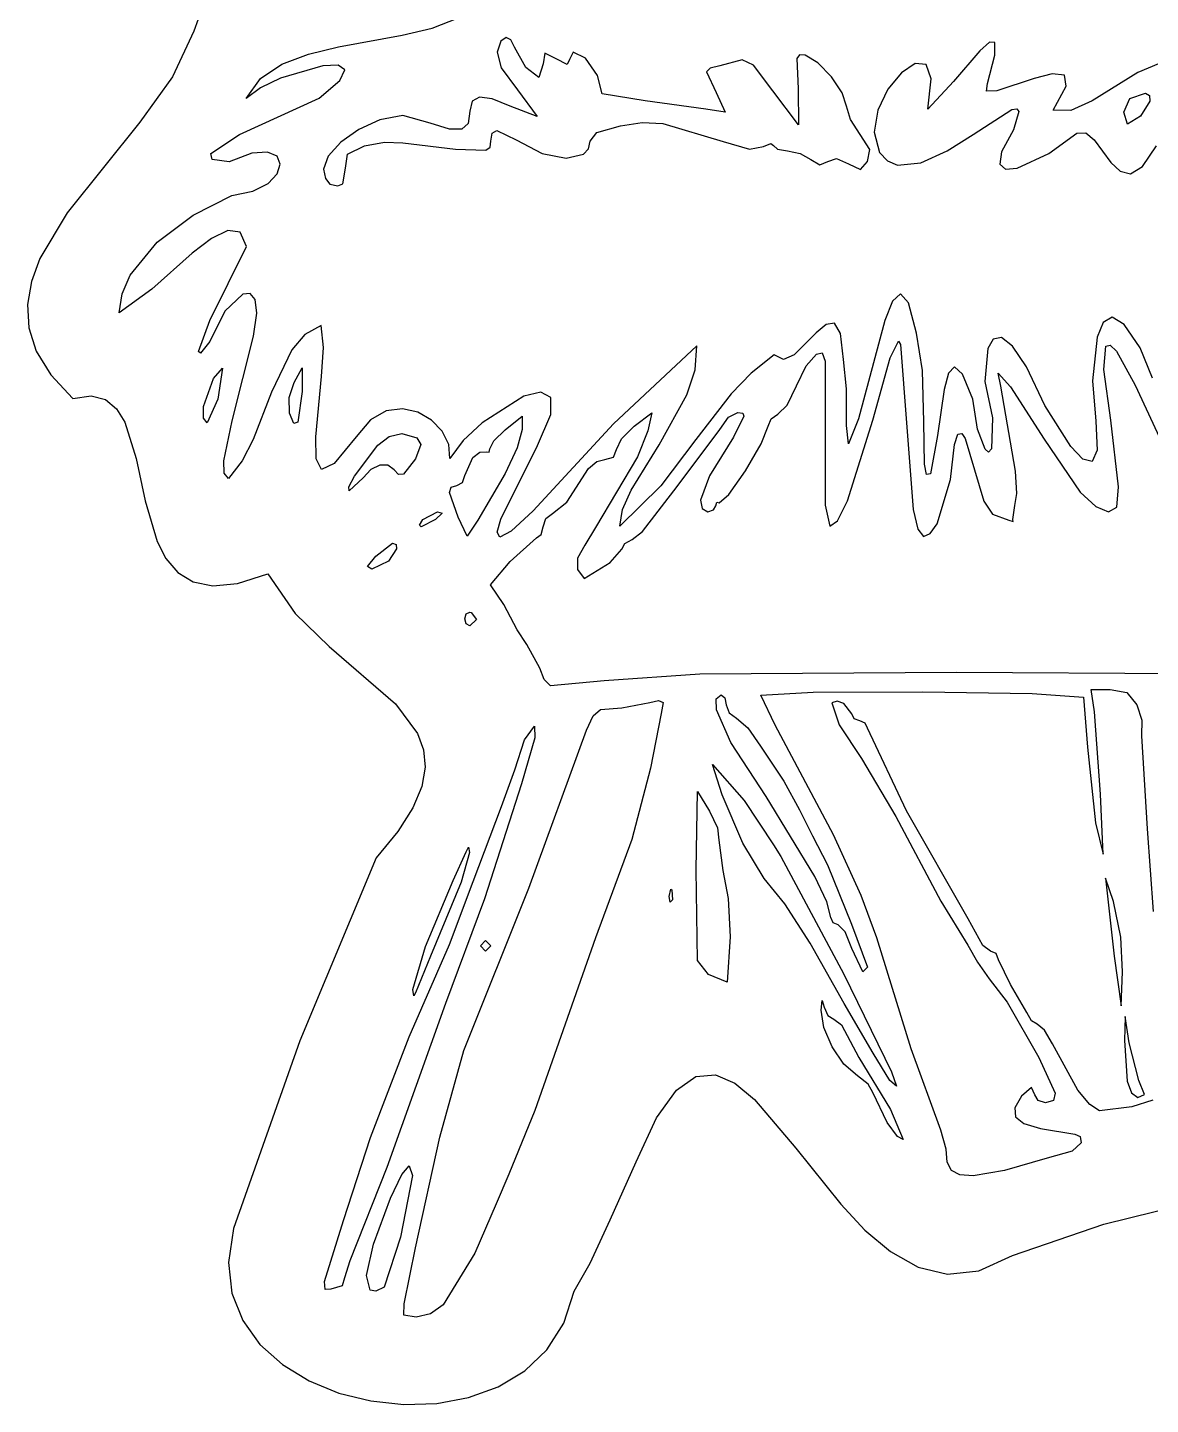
# Model space of a CAD drawing. Extents: x 2 to 139, y 4 to 179.
# Drawn here: x 1.8 to 46.3, y 10 to 64.7 of the extents above; entities that cross this region are included whole.
import ezdxf

# ---------------------------------------------------------------- set-up
doc = ezdxf.new("R2010")
doc.units = 0

msp = doc.modelspace()

# ---------------------------------------------------------------- linework, layer by layer
at = {"layer": 'Layer 1'}
for p, q in [((8.718811, 65.469528), (8.382358, 64.508544)), ((8.382358, 64.508544), (7.531897, 62.702543)), ((16.643543, 64.349022), (17.831173, 64.635016)), ((17.831173, 64.635016), (18.87461, 65.034129)), ((14.119205, 63.889723), (16.643543, 64.349022)), ((20.554766, 64.113696), (20.418921, 63.677989)), ((20.775803, 64.261972), (20.554766, 64.113696)), ((20.957534, 64.166075), (20.775803, 64.261972)), ((20.775803, 64.261972), (20.775803, 64.261972)), ((21.106725, 63.872652), (20.957534, 64.166075)), ((39.95026, 64.073413), (39.565974, 63.732847)), ((40.16835, 64.058154), (39.95026, 64.073413)), ((40.1634, 63.556691), (40.16835, 64.058154)), ((11.868604, 63.202894), (12.924249, 63.603084)), ((12.924249, 63.603084), (14.119205, 63.889723)), ((20.418921, 63.677989), (20.576312, 63.052429)), ((21.549241, 63.066826), (21.106725, 63.872652)), ((22.311271, 63.635509), (22.242252, 63.210801)), ((22.761349, 63.411949), (22.311271, 63.635509)), ((23.191319, 63.183482), (22.761349, 63.411949)), ((23.432553, 63.682443), (23.280446, 63.385996)), ((23.922826, 63.437905), (23.432553, 63.682443)), ((24.394097, 62.745598), (23.922826, 63.437905)), ((32.419305, 63.576747), (32.314671, 63.428966)), ((32.314671, 63.428966), (32.358152, 62.224516)), ((32.637166, 63.554703), (32.419305, 63.576747)), ((33.144469, 63.253397), (32.637166, 63.554703)), ((39.565974, 63.732847), (38.526179, 62.505756)), ((39.87857, 62.438644), (40.1634, 63.556691)), ((11.023144, 62.632486), (11.868604, 63.202894)), ((13.491401, 63.139174), (11.815376, 62.650827)), ((14.101107, 63.16016), (13.491401, 63.139174)), ((14.372968, 62.978776), (14.101107, 63.16016)), ((14.16775, 62.55484), (14.372968, 62.978776)), ((20.576312, 63.052429), (21.223523, 62.179096)), ((22.067057, 62.665751), (21.549241, 63.066826)), ((22.242252, 63.210801), (22.067057, 62.665751)), ((23.280446, 63.385996), (23.191319, 63.183482)), ((28.862866, 63.043087), (28.717897, 62.892592)), ((28.717897, 62.892592), (29.107305, 62.068789)), ((29.250059, 63.132936), (28.862866, 63.043087)), ((30.132522, 63.366531), (29.250059, 63.132936)), ((30.583903, 63.154224), (30.132522, 63.366531)), ((31.358888, 62.146651), (30.583903, 63.154224)), ((33.683261, 62.698641), (33.144469, 63.253397)), ((37.001969, 63.222164), (36.457921, 62.855772)), ((37.437411, 63.18347), (37.001969, 63.222164)), ((37.644553, 62.621964), (37.437411, 63.18347)), ((46.65685, 63.211203), (45.84153, 62.863351)), ((7.531897, 62.702543), (6.238568, 60.903446)), ((10.458746, 61.835194), (11.023144, 62.632486)), ((11.815376, 62.650827), (11.027521, 62.263829)), ((13.346224, 61.84817), (14.16775, 62.55484)), ((24.578188, 62.016877), (24.394097, 62.745598)), ((34.111038, 62.065798), (33.683261, 62.698641)), ((36.457921, 62.855772), (35.924959, 62.202023)), ((37.503701, 61.419915), (37.644553, 62.621964)), ((38.526179, 62.505756), (37.503701, 61.419915)), ((39.836833, 62.123992), (39.87857, 62.438644)), ((41.722768, 62.636952), (40.245341, 62.147737)), ((42.446528, 62.815689), (41.722768, 62.636952)), ((42.930213, 62.759355), (42.446528, 62.815689)), ((42.487034, 61.368009), (43.001241, 62.324584)), ((43.001241, 62.324584), (42.930213, 62.759355)), ((45.84153, 62.863351), (44.023983, 61.738807)), ((10.194674, 60.412194), (13.346224, 61.84817)), ((11.027521, 62.263829), (10.458746, 61.835194)), ((19.715213, 61.890773), (19.427889, 61.728867)), ((20.211639, 61.82374), (19.715213, 61.890773)), ((20.93153, 61.530227), (20.211639, 61.82374)), ((21.223523, 62.179096), (22.008657, 61.121434)), ((26.284718, 61.750843), (24.578188, 62.016877)), ((29.107305, 62.068789), (29.457695, 61.296632)), ((32.377617, 60.797), (31.358888, 62.146651)), ((32.358152, 62.224516), (32.377617, 60.797)), ((34.285298, 61.530227), (34.111038, 62.065798)), ((35.924959, 62.202023), (35.522778, 61.378645)), ((40.245341, 62.147737), (39.836833, 62.123992)), ((45.290156, 61.290141), (45.524433, 61.835034)), ((45.524433, 61.835034), (46.140175, 62.042833)), ((46.140175, 62.042833), (46.303607, 61.952769)), ((46.140175, 62.042833), (46.140175, 62.042833)), ((46.303607, 61.952769), (46.317413, 61.727501)), ((19.335307, 61.335564), (19.261466, 60.849197)), ((19.427889, 61.728867), (19.335307, 61.335564)), ((22.008657, 61.121434), (20.93153, 61.530227)), ((28.698517, 61.413427), (26.284718, 61.750843)), ((29.457695, 61.296632), (28.698517, 61.413427)), ((34.441873, 60.996755), (34.285298, 61.530227)), ((35.522778, 61.378645), (35.371071, 60.503367)), ((39.301187, 60.404344), (40.843253, 61.395465)), ((40.843253, 61.395465), (41.034557, 61.428325)), ((41.118354, 61.323312), (40.903787, 60.595849)), ((41.034557, 61.428325), (41.118354, 61.323312)), ((43.180698, 61.359775), (42.487034, 61.368009)), ((44.023983, 61.738807), (43.180698, 61.359775)), ((45.427915, 60.82094), (45.290156, 61.290141)), ((46.317413, 61.727501), (45.952004, 61.140902)), ((6.238568, 60.903446), (3.351584, 57.302255)), ((15.753537, 60.985174), (14.927193, 60.608702)), ((16.667478, 61.160312), (15.753537, 60.985174)), ((17.758548, 60.8554), (16.667478, 61.160312)), ((18.522499, 60.623835), (17.758548, 60.8554)), ((19.261466, 60.849197), (19.007001, 60.61686)), ((24.366859, 60.480811), (25.304922, 60.751579)), ((25.304922, 60.751579), (26.172616, 60.879447)), ((26.172616, 60.879447), (26.992043, 60.841065)), ((26.992043, 60.841065), (29.379833, 60.128664)), ((34.817372, 60.407677), (34.441873, 60.996755)), ((45.952004, 61.140902), (45.427915, 60.82094)), ((9.047475, 59.648737), (10.194674, 60.412194)), ((14.927193, 60.608702), (14.212967, 60.098152)), ((19.007001, 60.61686), (18.522499, 60.623835)), ((20.133198, 59.907915), (20.165861, 60.148129)), ((20.165861, 60.148129), (20.222045, 60.455148)), ((20.222045, 60.455148), (20.399499, 60.565637)), ((20.399499, 60.565637), (21.171614, 60.200038)), ((21.171614, 60.200038), (22.20515, 59.658142)), ((24.040529, 59.839356), (24.111001, 60.14164)), ((24.111001, 60.14164), (24.366859, 60.480811)), ((35.206411, 59.81178), (34.817372, 60.407677)), ((35.371071, 60.503367), (35.589532, 59.693917)), ((38.272788, 59.756322), (39.301187, 60.404344)), ((40.903787, 60.595849), (40.433944, 59.725637)), ((42.305336, 59.655015), (43.421407, 60.459586)), ((43.421407, 60.459586), (43.776387, 60.473636)), ((43.776387, 60.473636), (44.107739, 60.192937)), ((44.107739, 60.192937), (44.770148, 59.292607)), ((9.10534, 59.409563), (9.047475, 59.648737)), ((10.674728, 59.663122), (9.783922, 59.324062)), ((11.306554, 59.712641), (10.674728, 59.663122)), ((11.683371, 59.545081), (11.306554, 59.712641)), ((14.212967, 60.098152), (13.710996, 59.541216)), ((14.397397, 59.071002), (14.481269, 59.629297)), ((14.481269, 59.629297), (15.156575, 59.953466)), ((15.156575, 59.953466), (15.939506, 60.10805)), ((15.939506, 60.10805), (16.668445, 60.08324)), ((16.668445, 60.08324), (18.764301, 59.830183)), ((18.764301, 59.830183), (19.961963, 59.792127)), ((19.961963, 59.792127), (20.133198, 59.907915)), ((22.20515, 59.658142), (23.151758, 59.465954)), ((23.151758, 59.465954), (23.84314, 59.626208)), ((23.84314, 59.626208), (24.040529, 59.839356)), ((29.379833, 60.128664), (30.433044, 59.825882)), ((30.433044, 59.825882), (30.989033, 59.934001)), ((30.989033, 59.934001), (31.273605, 60.05457)), ((31.273605, 60.05457), (31.378356, 59.966445)), ((31.378356, 59.966445), (31.542973, 59.819437)), ((31.542973, 59.819437), (31.936385, 59.758806)), ((31.936385, 59.758806), (32.437211, 59.657002)), ((32.437211, 59.657002), (32.86427, 59.414904)), ((35.115856, 59.337042), (35.206411, 59.81178)), ((35.589532, 59.693917), (35.907895, 59.356918)), ((37.231857, 59.283493), (38.272788, 59.756322)), ((40.433944, 59.725637), (40.35991, 59.223982)), ((41.055965, 59.076759), (42.305336, 59.655015)), ((46.027727, 59.139737), (46.587898, 59.953466)), ((9.783922, 59.324062), (9.10534, 59.409563)), ((11.809147, 59.232909), (11.683371, 59.545081)), ((11.687853, 58.848589), (11.809147, 59.232909)), ((13.710996, 59.541216), (13.521419, 59.025581)), ((14.29265, 58.45109), (14.397397, 59.071002)), ((32.86427, 59.414904), (33.223799, 59.19718)), ((33.223799, 59.19718), (33.539097, 59.33055)), ((33.539097, 59.33055), (33.886866, 59.460033)), ((33.886866, 59.460033), (34.363163, 59.239709)), ((34.363163, 59.239709), (34.840555, 59.011887)), ((34.840555, 59.011887), (35.115856, 59.337042)), ((35.907895, 59.356918), (36.297677, 59.193482)), ((36.297677, 59.193482), (37.231857, 59.283493)), ((40.35991, 59.223982), (40.595859, 59.028488)), ((40.595859, 59.028488), (41.055965, 59.076759)), ((44.770148, 59.292607), (45.136499, 58.945638)), ((45.549809, 58.849238), (46.027727, 59.139737)), ((11.323459, 58.464585), (11.687853, 58.848589)), ((13.521419, 59.025581), (13.597661, 58.655941)), ((13.597661, 58.655941), (13.780967, 58.441598)), ((45.136499, 58.945638), (45.549809, 58.849238)), ((8.354299, 57.209814), (9.881252, 57.987387)), ((9.881252, 57.987387), (10.719935, 58.153363)), ((10.719935, 58.153363), (11.323459, 58.464585)), ((13.780967, 58.441598), (14.089128, 58.371271)), ((14.089128, 58.371271), (14.29265, 58.45109)), ((3.351584, 57.302255), (2.272066, 55.488306)), ((6.920667, 56.133094), (8.354299, 57.209814)), ((9.72865, 56.594543), (9.075136, 56.275798)), ((10.21253, 56.5299), (9.72865, 56.594543)), ((10.465234, 55.95642), (10.21253, 56.5299)), ((5.851269, 54.817175), (6.920667, 56.133094)), ((9.075136, 56.275798), (8.313529, 55.699115)), ((9.015436, 53.021477), (10.465234, 55.95642)), ((2.272066, 55.488306), (1.935767, 54.5754)), ((8.313529, 55.699115), (6.712207, 54.273736)), ((5.537818, 54.088249), (5.851269, 54.817175)), ((1.935767, 54.5754), (1.777954, 53.657552)), ((6.712207, 54.273736), (5.417018, 53.322003)), ((1.777954, 53.657552), (1.830759, 52.734021)), ((5.417018, 53.322003), (5.537818, 54.088249)), ((10.320429, 54.065021), (9.604616, 53.390197)), ((10.617805, 54.093091), (10.320429, 54.065021)), ((10.816653, 53.855728), (10.617805, 54.093091)), ((10.873345, 53.30853), (10.816653, 53.855728)), ((36.103771, 53.786082), (35.800424, 53.028342)), ((36.416525, 54.079894), (36.103771, 53.786082)), ((36.735118, 53.721817), (36.416525, 54.079894)), ((37.055981, 52.52389), (36.735118, 53.721817)), ((9.604616, 53.390197), (9.018253, 52.186479)), ((10.744251, 52.407095), (10.873345, 53.30853)), ((35.800424, 53.028342), (34.752486, 49.117318)), ((44.818739, 53.154442), (44.461613, 52.942254)), ((45.304938, 52.864823), (44.818739, 53.154442)), ((1.830759, 52.734021), (2.126317, 51.804066)), ((8.558587, 51.79496), (9.015436, 53.021477)), ((13.437065, 52.822371), (12.788591, 52.463254)), ((13.517726, 51.947731), (13.437065, 52.822371)), ((33.079361, 52.529376), (32.205356, 51.664956)), ((33.474135, 52.864957), (33.079361, 52.529376)), ((33.803643, 52.912511), (33.474135, 52.864957)), ((34.040051, 52.504335), (33.803643, 52.912511)), ((34.155524, 51.472722), (34.040051, 52.504335)), ((37.300095, 51.037144), (37.055981, 52.52389)), ((44.461613, 52.942254), (44.221232, 52.361753)), ((45.932539, 51.939907), (45.304938, 52.864823)), ((9.018253, 52.186479), (8.63927, 51.720149)), ((9.894381, 49.034179), (10.744251, 52.407095)), ((12.788591, 52.463254), (12.268893, 51.86033)), ((13.450554, 50.79679), (13.517726, 51.947731)), ((28.341639, 52.017769), (25.038795, 48.925128)), ((28.272423, 51.061967), (28.341639, 52.017769)), ((36.015367, 51.53592), (36.342221, 52.205946)), ((36.342221, 52.205946), (36.426575, 52.076172)), ((36.342221, 52.205946), (36.342221, 52.205946)), ((36.426575, 52.076172), (36.666655, 48.961588)), ((40.105806, 52.281917), (39.886221, 51.911292)), ((40.434315, 52.344906), (40.105806, 52.281917)), ((40.872942, 52.01007), (40.434315, 52.344906)), ((41.422882, 51.187217), (40.872942, 52.01007)), ((44.221232, 52.361753), (44.04139, 50.629784)), ((44.49177, 51.081928), (44.569118, 52.000587)), ((44.569118, 52.000587), (44.737167, 52.041669)), ((44.737167, 52.041669), (44.98914, 51.800426)), ((46.42734, 50.728733), (45.932539, 51.939907)), ((2.126317, 51.804066), (2.69676, 50.866945)), ((8.63927, 51.720149), (8.558587, 51.79496)), ((12.268893, 51.86033), (11.466038, 50.182065)), ((31.404312, 51.660893), (30.499266, 50.936538)), ((31.781797, 51.471527), (31.404312, 51.660893)), ((32.205356, 51.664956), (31.781797, 51.471527)), ((32.683576, 51.223994), (33.084889, 51.680358)), ((33.084889, 51.680358), (33.318246, 51.743222)), ((33.318246, 51.743222), (33.432421, 51.414167)), ((33.432421, 51.414167), (33.428788, 48.423026)), ((34.281007, 50.31039), (34.155524, 51.472722)), ((35.323492, 49.065409), (36.015367, 51.53592)), ((39.886221, 51.911292), (39.769046, 50.607899)), ((44.98914, 51.800426), (45.737876, 50.460481)), ((2.69676, 50.866945), (3.574223, 49.921919)), ((9.161004, 50.726518), (9.517885, 51.128817)), ((9.517885, 51.128817), (9.323222, 49.89596)), ((9.517885, 51.128817), (9.517885, 51.128817)), ((12.359939, 50.557811), (12.677888, 51.141794)), ((12.677888, 51.141794), (12.677888, 50.207421)), ((12.677888, 51.141794), (12.677888, 51.141794)), ((27.94322, 50.072244), (28.272423, 51.061967)), ((30.499266, 50.936538), (29.702771, 50.112654)), ((32.299755, 50.434525), (32.683576, 51.223994)), ((37.343525, 48.996242), (37.300095, 51.037144)), ((38.330884, 50.932059), (38.156218, 50.290563)), ((38.564262, 51.183633), (38.330884, 50.932059)), ((38.87821, 50.890021), (38.564262, 51.183633)), ((39.294585, 49.89596), (38.87821, 50.890021)), ((40.404155, 50.41506), (40.300337, 50.934157)), ((40.300337, 50.934157), (40.78699, 50.389104)), ((42.145289, 49.649528), (41.422882, 51.187217)), ((44.771062, 49.065409), (44.49177, 51.081928)), ((8.761892, 49.613539), (9.161004, 50.726518)), ((12.157626, 49.960812), (12.359939, 50.557811)), ((13.221007, 48.402773), (13.450554, 50.79679)), ((31.928881, 49.661508), (32.299755, 50.434525)), ((34.279231, 48.858583), (34.281007, 50.31039)), ((39.769046, 50.607899), (40.073233, 49.15625)), ((40.980229, 47.043968), (40.404155, 50.41506)), ((40.78699, 50.389104), (42.130153, 48.312716)), ((44.04139, 50.629784), (44.180585, 49.026476)), ((45.737876, 50.460481), (47.212993, 47.261978)), ((3.574223, 49.921919), (4.306414, 50.029119)), ((4.306414, 50.029119), (4.87646, 49.88303)), ((4.87646, 49.88303), (5.311998, 49.522444)), ((9.323222, 49.89596), (8.907943, 48.961588)), ((11.466038, 50.182065), (10.728922, 48.305595)), ((12.178255, 49.337934), (12.157626, 49.960812)), ((12.677888, 50.207421), (12.503652, 48.983914)), ((21.478071, 50.016597), (19.814306, 48.964768)), ((22.147741, 50.173419), (21.478071, 50.016597)), ((22.544129, 49.961804), (22.147741, 50.173419)), ((22.543379, 49.289973), (22.544129, 49.961804)), ((26.846082, 48.093834), (27.94322, 50.072244)), ((29.702771, 50.112654), (28.29844, 48.293548)), ((38.156218, 50.290563), (37.895591, 48.458857)), ((39.477628, 48.709826), (39.294585, 49.89596)), ((5.311998, 49.522444), (5.640666, 48.986153)), ((8.755327, 49.150915), (8.761892, 49.613539)), ((12.339473, 48.92847), (12.178255, 49.337934)), ((16.010316, 49.43349), (15.383871, 49.077429)), ((16.653467, 49.518968), (16.010316, 49.43349)), ((17.26829, 49.381091), (16.653467, 49.518968)), ((17.809755, 49.067085), (17.26829, 49.381091)), ((20.73687, 48.68906), (21.411695, 49.221136)), ((21.411695, 49.221136), (21.411695, 48.695551)), ((21.411695, 49.221136), (21.411695, 49.221136)), ((22.021633, 48.066144), (22.543379, 49.289973)), ((25.849974, 48.825325), (26.557244, 49.363887)), ((26.557244, 49.363887), (26.395026, 48.63715)), ((29.60056, 49.18996), (29.970304, 49.376866)), ((30.206763, 49.21991), (29.795112, 48.390581)), ((29.970304, 49.376866), (30.163021, 49.348829)), ((30.163021, 49.348829), (30.206763, 49.21991)), ((31.284128, 49.123885), (31.553551, 49.305489)), ((31.553551, 49.305489), (31.928881, 49.661508)), ((43.182016, 48.015332), (42.145289, 49.649528)), ((5.640666, 48.986153), (6.08794, 47.541625)), ((8.907943, 48.961588), (8.755327, 49.150915)), ((9.573517, 47.457095), (9.894381, 49.034179)), ((12.503652, 48.983914), (12.339473, 48.92847)), ((15.383871, 49.077429), (14.819161, 48.403558)), ((18.23283, 48.624177), (17.809755, 49.067085)), ((19.814306, 48.964768), (19.067924, 48.253322)), ((20.277704, 48.245739), (20.73687, 48.68906)), ((21.411695, 48.695551), (21.213465, 47.96506)), ((25.038795, 48.925128), (21.83995, 45.464171)), ((25.354548, 48.331325), (25.849974, 48.825325)), ((27.556505, 46.437477), (29.256547, 48.702039)), ((29.256547, 48.702039), (29.60056, 49.18996)), ((30.892821, 48.122395), (31.170716, 48.825325)), ((31.170716, 48.825325), (31.284128, 49.123885)), ((34.364842, 48.124994), (34.279231, 48.858583)), ((34.321462, 45.86513), (35.323492, 49.065409)), ((34.752486, 49.117318), (34.364842, 48.124994)), ((36.666655, 48.961588), (36.930862, 45.523524)), ((37.381068, 47.320846), (37.343525, 48.996242)), ((39.778088, 47.91269), (39.477628, 48.709826)), ((40.073233, 49.15625), (40.031458, 47.922262)), ((44.180585, 49.026476), (44.222947, 47.881791)), ((45.076028, 46.418012), (44.771062, 49.065409)), ((10.728922, 48.305595), (10.291397, 47.454913)), ((13.232779, 47.528079), (13.221007, 48.402773)), ((14.819161, 48.403558), (13.944783, 47.34428)), ((15.68216, 48.079124), (16.124087, 48.418615)), ((16.124087, 48.418615), (16.629512, 48.533332)), ((16.629512, 48.533332), (17.226474, 48.364628)), ((16.629512, 48.533332), (16.629512, 48.533332)), ((17.226474, 48.364628), (17.387784, 48.095926)), ((18.492484, 48.099594), (18.23283, 48.624177)), ((19.067924, 48.253322), (18.543685, 47.540562)), ((20.12044, 47.923394), (20.277704, 48.245739)), ((25.149194, 47.897438), (25.354548, 48.331325)), ((26.395026, 48.63715), (25.979748, 47.611933)), ((28.29844, 48.293548), (26.917331, 46.458071)), ((29.795112, 48.390581), (28.847759, 46.852755)), ((30.269291, 47.055368), (30.892821, 48.122395)), ((33.428788, 48.423026), (33.433799, 45.69034)), ((37.895591, 48.458857), (37.607519, 46.93062)), ((38.412612, 46.714078), (38.56136, 48.105077)), ((38.56136, 48.105077), (38.704114, 48.507376)), ((38.704114, 48.507376), (38.850474, 48.536884)), ((38.850474, 48.536884), (38.995176, 48.340505)), ((38.995176, 48.340505), (39.359473, 47.092839)), ((42.130153, 48.312716), (43.556092, 46.208756)), ((14.752367, 46.842349), (15.68216, 48.079124)), ((17.387784, 48.095926), (17.168077, 47.534071)), ((18.543685, 47.540562), (18.492484, 48.099594)), ((19.127667, 46.872223), (19.448429, 47.582697)), ((19.448429, 47.582697), (19.727593, 47.800155)), ((19.727593, 47.800155), (19.97769, 47.806596)), ((19.97769, 47.806596), (20.101266, 47.790971)), ((20.101266, 47.790971), (20.12044, 47.923394)), ((20.55824, 45.132123), (22.021633, 48.066144)), ((21.213465, 47.96506), (20.73687, 46.950085)), ((25.979748, 47.611933), (24.31864, 44.808812)), ((24.682007, 47.508118), (25.035027, 47.603256)), ((25.035027, 47.603256), (25.149194, 47.897438)), ((25.732677, 46.288129), (26.846082, 48.093834)), ((39.92094, 47.790531), (39.778088, 47.91269)), ((40.031458, 47.922262), (39.92094, 47.790531)), ((43.660605, 47.519002), (43.182016, 48.015332)), ((44.222947, 47.881791), (44.028601, 47.426894)), ((6.08794, 47.541625), (6.43938, 45.859784)), ((9.582143, 46.957087), (9.573517, 47.457095)), ((10.291397, 47.454913), (9.757966, 46.748937)), ((13.445013, 47.113851), (13.232779, 47.528079)), ((13.944783, 47.34428), (13.445013, 47.113851)), ((15.402315, 47.105405), (15.098177, 46.781381)), ((15.752782, 47.276681), (15.402315, 47.105405)), ((16.082538, 47.278171), (15.752782, 47.276681)), ((16.324543, 47.092839), (16.082538, 47.278171)), ((16.503556, 46.913241), (16.324543, 47.092839)), ((17.168077, 47.534071), (16.702109, 46.925902)), ((23.183113, 45.814561), (24.03933, 47.14564)), ((24.03933, 47.14564), (24.366616, 47.424773)), ((24.366616, 47.424773), (24.682007, 47.508118)), ((29.611443, 46.112518), (30.269291, 47.055368)), ((37.458505, 46.907608), (37.381068, 47.320846)), ((39.359473, 47.092839), (39.733442, 45.853116)), ((41.038304, 46.151619), (40.980229, 47.043968)), ((44.028601, 47.426894), (43.660605, 47.519002)), ((9.757966, 46.748937), (9.582143, 46.957087)), ((14.529364, 46.423032), (14.752367, 46.842349)), ((15.098177, 46.781381), (14.546636, 46.262284)), ((16.702109, 46.925902), (16.503556, 46.913241)), ((18.590332, 46.405639), (18.81621, 46.469921)), ((18.81621, 46.469921), (19.036177, 46.588479)), ((19.036177, 46.588479), (19.127667, 46.872223)), ((20.73687, 46.950085), (19.646764, 45.094316)), ((28.847759, 46.852755), (28.482056, 45.890702)), ((37.607519, 46.93062), (37.458505, 46.907608)), ((37.873556, 44.951563), (38.412612, 46.714078)), ((14.546636, 46.262284), (14.529364, 46.423032)), ((18.522903, 46.194144), (18.590332, 46.405639)), ((18.868119, 45.217602), (18.522903, 46.194144)), ((26.917331, 46.458071), (25.285457, 44.860721)), ((25.383141, 45.514288), (25.732677, 46.288129)), ((26.187387, 44.640105), (27.556505, 46.437477)), ((29.230594, 45.782117), (29.611443, 46.112518)), ((40.955697, 45.684787), (41.038304, 46.151619)), ((43.556092, 46.208756), (44.175, 45.633082)), ((45.009987, 45.609198), (45.076028, 46.418012)), ((6.43938, 45.859784), (6.916084, 44.250965)), ((17.466558, 45.120269), (18.050541, 45.431727)), ((18.050541, 45.431727), (18.230388, 45.370762)), ((18.050541, 45.431727), (18.050541, 45.431727)), ((21.83995, 45.464171), (20.973993, 44.664014)), ((22.612107, 45.36035), (23.183113, 45.814561)), ((25.285457, 44.860721), (25.383141, 45.514288)), ((28.482056, 45.890702), (28.547482, 45.559435)), ((28.547482, 45.559435), (28.782871, 45.431727)), ((28.782871, 45.431727), (29.002839, 45.501804)), ((29.002839, 45.501804), (29.094328, 45.671811)), ((29.094328, 45.671811), (29.13457, 45.804817)), ((29.13457, 45.804817), (29.230594, 45.782117)), ((33.433799, 45.69034), (33.616962, 44.860721)), ((33.925829, 45.073308), (34.321462, 45.86513)), ((36.930862, 45.523524), (37.107909, 44.740732)), ((39.733442, 45.853116), (40.079718, 45.340885)), ((40.88432, 45.120269), (40.955697, 45.684787)), ((44.175, 45.633082), (44.680217, 45.431727)), ((44.680217, 45.431727), (45.009987, 45.609198)), ((17.332745, 44.898025), (17.466558, 45.120269)), ((17.398549, 44.825352), (17.332745, 44.898025)), ((17.972676, 45.12676), (17.398549, 44.825352)), ((18.230388, 45.370762), (17.972676, 45.12676)), ((19.231488, 44.458422), (18.868119, 45.217602)), ((19.646764, 45.094316), (19.231488, 44.458422)), ((20.415474, 44.615405), (20.55824, 45.132123)), ((22.164402, 44.521244), (22.242252, 44.828277)), ((22.242252, 44.828277), (22.349286, 45.165084)), ((22.349286, 45.165084), (22.612107, 45.36035)), ((33.616962, 44.860721), (33.925829, 45.073308)), ((37.595437, 44.561046), (37.873556, 44.951563)), ((40.079718, 45.340885), (40.722101, 45.094316)), ((40.722101, 45.094316), (40.898063, 45.047138)), ((40.898063, 45.047138), (40.88432, 45.120269)), ((20.526613, 44.42023), (20.415474, 44.615405)), ((20.973993, 44.664014), (20.526613, 44.42023)), ((20.93153, 43.459157), (21.976212, 44.393533)), ((21.976212, 44.393533), (22.164402, 44.521244)), ((24.31864, 44.808812), (23.890385, 44.108031)), ((25.479091, 44.175615), (25.77211, 44.335136)), ((25.77211, 44.335136), (26.187387, 44.640105)), ((37.107909, 44.740732), (37.334994, 44.445442)), ((37.334994, 44.445442), (37.595437, 44.561046)), ((6.916084, 44.250965), (7.270504, 43.570919)), ((15.597807, 43.666799), (16.259657, 44.185894)), ((16.417507, 43.961256), (16.103927, 43.472137)), ((16.259657, 44.185894), (16.401324, 44.123959)), ((16.259657, 44.185894), (16.259657, 44.185894)), ((16.401324, 44.123959), (16.417507, 43.961256)), ((23.890385, 44.108031), (23.605993, 43.592383)), ((24.903986, 43.420948), (25.356831, 43.945813)), ((25.356831, 43.945813), (25.479091, 44.175615)), ((7.270504, 43.570919), (7.739152, 43.025506)), ((15.275844, 43.252814), (15.597807, 43.666799)), ((15.442079, 43.1477), (15.275844, 43.252814)), ((16.103927, 43.472137), (15.442079, 43.1477)), ((20.146396, 42.524784), (20.93153, 43.459157)), ((23.605993, 43.592383), (23.598392, 43.134726)), ((23.870917, 42.777845), (24.903986, 43.420948)), ((7.739152, 43.025506), (8.349665, 42.653517)), ((8.349665, 42.653517), (9.12968, 42.493744)), ((10.106836, 42.58498), (11.308768, 42.966016)), ((11.308768, 42.966016), (12.404118, 41.397729)), ((23.598392, 43.134726), (23.870917, 42.777845)), ((9.12968, 42.493744), (10.106836, 42.58498)), ((20.67847, 41.752627), (20.146396, 42.524784)), ((21.204058, 40.740389), (20.67847, 41.752627)), ((12.404118, 41.397729), (13.752759, 40.084362)), ((19.127667, 41.17513), (19.187241, 41.376445)), ((19.187315, 40.974806), (19.127667, 41.17513)), ((19.187241, 41.376445), (19.335307, 41.447658)), ((19.594855, 41.155665), (19.325661, 40.903012)), ((19.335307, 41.447658), (19.387216, 41.434681)), ((19.335307, 41.447658), (19.335307, 41.447658)), ((19.387216, 41.434681), (19.594855, 41.155665)), ((19.325661, 40.903012), (19.187315, 40.974806)), ((21.593381, 40.156404), (21.204058, 40.740389)), ((13.752759, 40.084362), (16.384706, 37.803649)), ((22.105987, 39.21554), (21.593381, 40.156404)), ((22.278147, 38.768408), (22.105987, 39.21554)), ((28.464711, 38.98173), (24.662542, 38.722399)), ((38.645716, 39.046833), (28.464711, 38.98173)), ((48.050886, 38.992041), (38.645716, 39.046833)), ((22.527754, 38.514759), (22.278147, 38.768408)), ((24.662542, 38.722399), (22.527754, 38.514759)), ((30.878726, 38.151393), (32.954104, 38.269477)), ((32.954104, 38.269477), (37.306692, 38.286557)), ((37.306692, 38.286557), (41.645854, 38.216589)), ((43.992413, 38.372009), (44.738617, 38.372009)), ((44.122188, 37.489545), (43.992413, 38.372009)), ((43.992413, 38.372009), (43.992413, 38.372009)), ((44.738617, 38.372009), (45.405069, 38.255274)), ((16.384706, 37.803649), (17.255407, 36.626933)), ((25.356831, 37.651761), (26.479379, 37.8594)), ((26.479379, 37.8594), (26.816792, 37.937262)), ((26.816792, 37.937262), (27.001801, 37.853888)), ((26.816792, 37.937262), (26.816792, 37.937262)), ((27.001801, 37.853888), (26.920612, 37.418168)), ((29.110353, 37.996992), (29.301968, 38.164369)), ((29.125004, 37.560678), (29.110353, 37.996992)), ((29.301968, 38.164369), (29.448614, 38.045983)), ((29.301968, 38.164369), (29.301968, 38.164369)), ((29.448614, 38.045983), (29.509607, 37.76207)), ((29.509607, 37.76207), (29.628027, 37.442767)), ((31.449732, 36.963957), (30.878726, 38.151393)), ((33.903181, 37.905172), (33.694827, 37.846421)), ((33.694827, 37.846421), (33.993382, 36.966114)), ((34.168238, 37.818153), (33.903181, 37.905172)), ((34.49294, 37.41168), (34.168238, 37.818153)), ((41.645854, 38.216589), (43.680956, 38.073528)), ((43.680956, 38.073528), (43.849663, 36.087981)), ((45.405069, 38.255274), (45.802764, 37.76207)), ((45.802764, 37.76207), (45.996187, 37.150885)), ((23.961759, 36.762806), (24.222586, 37.323034)), ((24.222586, 37.323034), (24.519788, 37.573898)), ((24.519788, 37.573898), (25.356831, 37.651761)), ((26.920612, 37.418168), (26.498845, 35.257427)), ((29.69129, 36.276156), (29.125004, 37.560678)), ((29.628027, 37.442767), (29.911906, 37.236485)), ((29.911906, 37.236485), (30.359022, 36.856902)), ((34.584429, 37.209271), (34.49294, 37.41168)), ((34.804398, 37.126175), (34.584429, 37.209271)), ((44.362268, 34.219233), (44.122188, 37.489545)), ((17.255407, 36.626933), (17.489181, 35.983685)), ((21.504295, 36.378315), (21.891859, 36.918539)), ((21.671243, 30.481733), (23.961759, 36.762806)), ((21.891859, 36.918539), (21.911327, 36.451348)), ((21.891859, 36.918539), (21.891859, 36.918539)), ((30.359022, 36.856902), (30.872238, 36.126911)), ((33.768142, 32.598144), (31.449732, 36.963957)), ((33.993382, 36.966114), (34.875772, 35.63377)), ((35.024366, 37.042803), (34.804398, 37.126175)), ((35.115856, 36.840671), (35.024366, 37.042803)), ((36.666557, 33.562258), (35.115856, 36.840671)), ((45.996187, 37.150885), (45.990936, 36.535704)), ((21.113213, 35.179562), (21.504295, 36.378315)), ((21.911327, 36.451348), (21.385741, 34.634511)), ((31.092854, 34.128391), (29.69129, 36.276156)), ((30.872238, 36.126911), (31.787146, 34.738327)), ((43.849663, 36.087981), (44.16112, 33.077221)), ((45.990936, 36.535704), (46.211552, 32.837137)), ((17.489181, 35.983685), (17.554189, 35.286397)), ((34.875772, 35.63377), (36.238403, 33.336766)), ((17.554189, 35.286397), (17.424641, 34.521982)), ((20.587628, 33.726089), (21.113213, 35.179562)), ((26.498845, 35.257427), (25.758449, 32.422369)), ((28.964554, 35.400178), (30.220223, 33.962774)), ((29.33951, 34.187288), (28.964554, 35.400178)), ((28.964554, 35.400178), (28.964554, 35.400178)), ((17.424641, 34.521982), (17.074749, 33.677355)), ((21.385741, 34.634511), (19.906313, 30.066457)), ((31.787146, 34.738327), (32.41655, 33.596315)), ((28.309195, 31.208469), (28.367595, 34.323051)), ((28.367595, 34.323051), (28.847759, 33.544406)), ((28.367595, 34.323051), (28.367595, 34.323051)), ((30.171455, 32.279107), (29.33951, 34.187288)), ((30.220223, 33.962774), (31.378356, 32.201242)), ((33.025429, 30.95401), (31.092854, 34.128391)), ((44.459601, 31.831387), (44.362268, 34.219233)), ((17.074749, 33.677355), (16.478727, 32.73943)), ((19.465081, 30.74777), (20.587628, 33.726089)), ((28.847759, 33.544406), (29.160985, 32.881601)), ((32.41655, 33.596315), (32.935647, 32.558121)), ((39.112901, 29.274835), (36.666557, 33.562258)), ((29.160985, 32.881601), (29.211126, 32.389414)), ((36.238403, 33.336766), (38.029864, 29.973953)), ((44.16112, 33.077221), (44.459601, 31.831387)), ((46.211552, 32.837137), (46.455789, 29.565788)), ((16.478727, 32.73943), (15.610786, 31.695122)), ((25.758449, 32.422369), (24.31864, 28.509166)), ((29.211126, 32.389414), (29.373345, 31.189001)), ((31.008596, 30.864279), (30.171455, 32.279107)), ((32.935647, 32.558121), (33.519629, 31.416109)), ((34.855163, 30.198982), (33.768142, 32.598144)), ((18.673459, 30.793193), (19.186068, 31.935206)), ((19.32233, 31.896273), (18.983966, 30.724198)), ((19.186068, 31.935206), (19.283397, 32.116889)), ((19.283397, 32.116889), (19.32233, 31.896273)), ((19.283397, 32.116889), (19.283397, 32.116889)), ((31.378356, 32.201242), (31.676837, 31.740546)), ((31.676837, 31.740546), (34.168503, 27.075158)), ((15.610786, 31.695122), (12.586316, 24.432054)), ((28.367595, 27.620211), (28.309195, 31.208469)), ((29.373345, 31.189001), (29.576764, 30.082026)), ((33.519629, 31.416109), (34.479961, 29.060704)), ((17.565732, 28.166681), (18.673459, 30.793193)), ((18.983966, 30.724198), (17.771527, 27.78243)), ((18.517729, 28.256106), (19.465081, 30.74777)), ((31.826079, 29.865306), (31.008596, 30.864279)), ((33.503823, 29.947936), (33.025429, 30.95401)), ((44.556931, 30.884035), (44.907321, 27.78243)), ((44.874877, 29.962636), (44.556931, 30.884035)), ((44.556931, 30.884035), (44.556931, 30.884035)), ((19.906313, 30.066457), (18.368487, 25.913681)), ((19.095226, 24.04493), (21.671243, 30.481733)), ((27.245047, 30.15081), (27.303446, 30.442803)), ((27.285571, 29.936342), (27.245047, 30.15081)), ((27.303446, 30.442803), (27.348867, 30.423335)), ((27.303446, 30.442803), (27.303446, 30.442803)), ((27.348867, 30.423335), (27.368333, 30.027524)), ((29.576764, 30.082026), (29.665337, 28.561075)), ((35.485711, 28.509166), (34.855163, 30.198982)), ((27.368333, 30.027524), (27.285571, 29.936342)), ((32.831828, 28.301524), (31.826079, 29.865306)), ((33.662383, 29.320253), (33.503823, 29.947936)), ((38.029864, 29.973953), (39.093436, 28.223662)), ((45.168291, 28.536121), (44.874877, 29.962636)), ((33.746463, 29.113567), (33.662383, 29.320253)), ((33.947887, 29.02826), (33.746463, 29.113567)), ((34.225236, 28.758112), (33.947887, 29.02826)), ((34.479961, 29.060704), (35.115856, 27.347683)), ((39.683907, 28.204194), (39.112901, 29.274835)), ((24.31864, 28.509166), (21.904838, 21.657084)), ((29.665337, 28.561075), (29.542051, 26.757212)), ((34.49294, 28.093887), (34.225236, 28.758112)), ((36.844781, 24.113781), (35.485711, 28.509166)), ((45.238247, 27.159512), (45.168291, 28.536121)), ((16.917159, 24.585989), (18.517729, 28.256106)), ((17.070744, 26.46522), (17.565732, 28.166681)), ((19.750585, 28.197706), (19.958225, 28.405345)), ((19.958225, 27.990066), (19.750585, 28.197706)), ((19.958225, 28.405345), (20.165861, 28.197706)), ((19.958225, 28.405345), (19.958225, 28.405345)), ((20.165861, 28.197706), (19.958225, 27.990066)), ((34.187968, 25.913681), (32.831828, 28.301524)), ((34.934172, 27.159512), (34.49294, 28.093887)), ((39.093436, 28.223662), (39.476271, 27.555325)), ((39.995365, 27.990066), (39.683907, 28.204194)), ((40.215334, 27.889019), (39.995365, 27.990066)), ((40.306823, 27.646167), (40.215334, 27.889019)), ((17.771527, 27.78243), (17.181054, 26.328957)), ((28.797922, 27.057338), (28.367595, 27.620211)), ((35.115856, 27.347683), (34.934172, 27.159512)), ((39.476271, 27.555325), (39.943459, 26.893475)), ((40.793478, 26.659882), (40.306823, 27.646167)), ((44.907321, 27.78243), (45.186335, 25.80986)), ((29.542051, 26.757212), (28.797922, 27.057338)), ((34.168503, 27.075158), (36.064244, 23.199938)), ((39.943459, 26.893475), (40.651163, 25.96235)), ((45.186335, 25.80986), (45.238247, 27.159512)), ((17.106501, 26.218474), (17.070744, 26.46522)), ((17.181054, 26.328957), (17.106501, 26.218474)), ((41.435861, 25.550312), (40.793478, 26.659882)), ((18.368487, 25.913681), (16.039253, 19.400685)), ((33.27306, 25.647642), (33.318481, 26.030476)), ((33.318481, 26.030476), (33.396346, 25.757948)), ((33.318481, 26.030476), (33.318481, 26.030476)), ((33.396346, 25.757948), (33.545063, 25.427999)), ((35.336472, 23.941111), (34.187968, 25.913681)), ((40.651163, 25.96235), (41.916025, 23.765914)), ((33.380279, 24.951443), (33.27306, 25.647642)), ((33.545063, 25.427999), (33.779181, 25.290763)), ((33.779181, 25.290763), (34.077662, 25.063656)), ((41.615861, 25.220361), (41.435861, 25.550312)), ((41.844651, 25.083124), (41.615861, 25.220361)), ((45.342068, 25.394584), (45.316109, 24.434252)), ((45.497795, 24.343411), (45.342068, 25.394584)), ((45.342068, 25.394584), (45.342068, 25.394584)), ((33.709049, 24.188974), (33.380279, 24.951443)), ((34.077662, 25.063656), (34.771954, 23.765914)), ((42.136411, 24.854397), (41.844651, 25.083124)), ((42.461076, 24.304478), (42.136411, 24.854397)), ((12.586316, 24.432054), (9.94614, 16.97872)), ((15.383679, 20.592934), (16.917159, 24.585989)), ((34.179949, 23.503722), (33.709049, 24.188974)), ((38.022798, 20.878439), (36.844781, 24.113781)), ((43.464082, 22.470064), (42.461076, 24.304478)), ((45.316109, 24.434252), (45.41993, 22.825052)), ((45.887118, 22.851006), (45.497795, 24.343411)), ((18.146128, 20.596473), (19.095226, 24.04493)), ((34.771954, 23.765914), (36.030764, 21.696014)), ((36.004808, 22.844517), (35.336472, 23.941111)), ((41.916025, 23.765914), (42.555507, 22.341652)), ((27.528848, 22.470365), (28.303651, 23.013603)), ((28.303651, 23.013603), (29.074062, 23.078476)), ((29.074062, 23.078476), (29.848016, 22.745653)), ((34.713556, 23.03918), (34.179949, 23.503722)), ((35.143791, 22.699962), (34.713556, 23.03918)), ((36.064244, 23.199938), (36.260127, 22.626499)), ((26.741719, 21.368093), (27.528848, 22.470365)), ((29.848016, 22.745653), (30.63345, 22.095803)), ((35.323492, 22.370841), (35.143791, 22.699962)), ((36.260127, 22.626499), (36.004808, 22.844517)), ((41.617878, 22.576129), (41.221731, 22.22809)), ((41.760298, 22.279999), (41.617878, 22.576129)), ((43.930997, 21.902909), (43.464082, 22.470064)), ((45.41993, 22.825052), (45.595451, 22.366787)), ((46.105136, 22.300619), (45.887118, 22.851006)), ((30.63345, 22.095803), (32.270494, 20.167701)), ((35.893753, 21.180075), (35.323492, 22.370841)), ((41.221731, 22.22809), (40.954578, 21.7594)), ((41.88142, 22.059384), (41.760298, 22.279999)), ((42.175574, 21.968542), (41.88142, 22.059384)), ((42.48887, 22.05229), (42.175574, 21.968542)), ((42.555507, 22.341652), (42.48887, 22.05229)), ((44.323339, 21.644105), (43.930997, 21.902909)), ((45.595451, 22.366787), (45.835209, 22.176181)), ((46.432168, 22.072363), (45.608102, 21.799835)), ((45.835209, 22.176181), (46.105136, 22.300619)), ((21.904838, 21.657084), (20.873133, 19.126488)), ((25.934327, 19.626117), (26.741719, 21.368093)), ((36.030764, 21.696014), (36.530393, 20.502093)), ((40.954578, 21.7594), (40.980756, 21.409422)), ((40.980756, 21.409422), (41.317217, 21.149209)), ((45.608102, 21.799835), (44.323339, 21.644105)), ((36.304002, 20.621836), (35.893753, 21.180075)), ((38.230437, 20.119258), (38.022798, 20.878439)), ((41.317217, 21.149209), (41.980914, 20.949813)), ((41.980914, 20.949813), (43.343545, 20.722709)), ((14.313044, 17.296669), (15.383679, 20.592934)), ((17.181054, 16.213051), (18.146128, 20.596473)), ((36.530393, 20.502093), (36.304002, 20.621836)), ((43.590114, 20.378807), (43.23534, 20.051845)), ((43.343545, 20.722709), (43.550271, 20.625865)), ((43.550271, 20.625865), (43.590114, 20.378807)), ((32.270494, 20.167701), (34.048675, 17.939523)), ((38.279945, 19.602947), (38.230437, 20.119258)), ((42.246951, 19.768868), (40.546909, 19.282215)), ((43.23534, 20.051845), (42.246951, 19.768868)), ((16.039253, 19.400685), (14.566101, 15.687469)), ((16.636736, 19.114056), (16.927993, 19.45741)), ((16.927993, 19.45741), (17.051279, 19.074576)), ((16.927993, 19.45741), (16.927993, 19.45741)), ((24.904138, 17.325412), (25.934327, 19.626117)), ((38.452216, 19.278382), (38.279945, 19.602947)), ((38.78288, 19.109841), (38.452216, 19.278382)), ((40.546909, 19.282215), (39.307564, 19.061599)), ((16.18828, 18.179133), (16.636736, 19.114056)), ((17.051279, 19.074576), (16.579697, 16.633832)), ((20.873133, 19.126488), (20.373501, 17.952031)), ((39.307564, 19.061599), (38.78288, 19.109841)), ((15.50328, 16.353381), (16.18828, 18.179133)), ((44.487564, 17.144494), (48.306936, 18.092047)), ((20.373501, 17.952031), (19.522839, 15.991725)), ((34.048675, 17.939523), (35.01053, 16.91458)), ((9.94614, 16.97872), (9.749265, 15.628774)), ((13.568153, 14.876219), (14.313044, 17.296669)), ((24.111807, 15.599102), (24.904138, 17.325412)), ((40.864855, 15.908085), (44.487564, 17.144494)), ((16.579697, 16.633832), (15.93522, 14.649275)), ((35.01053, 16.91458), (36.031475, 16.056625)), ((15.230012, 15.111497), (15.50328, 16.353381)), ((16.720354, 13.980936), (17.181054, 16.213051)), ((19.522839, 15.991725), (18.271157, 13.942004)), ((36.031475, 16.056625), (37.119444, 15.446329)), ((39.528199, 15.29139), (40.864855, 15.908085)), ((9.749265, 15.628774), (9.887791, 14.406231)), ((14.566101, 15.687469), (14.351976, 15.012642)), ((23.468618, 14.493545), (24.111807, 15.599102)), ((37.119444, 15.446329), (38.282374, 15.164361)), ((13.586102, 14.548712), (13.568153, 14.876219)), ((14.351976, 15.012642), (14.267623, 14.701184)), ((15.372612, 14.520967), (15.230012, 15.111497)), ((38.282374, 15.164361), (39.528199, 15.29139)), ((9.887791, 14.406231), (10.319619, 13.317922)), ((13.8199, 14.564919), (13.586102, 14.548712)), ((14.267623, 14.701184), (13.8199, 14.564919)), ((15.601157, 14.491048), (15.372612, 14.520967)), ((15.93522, 14.649275), (15.601157, 14.491048)), ((23.054911, 13.215148), (23.468618, 14.493545)), ((16.710372, 13.54082), (16.720354, 13.980936)), ((18.271157, 13.942004), (17.769962, 13.58666)), ((10.319619, 13.317922), (11.002649, 12.37068)), ((17.200518, 13.455351), (16.710372, 13.54082)), ((17.769962, 13.58666), (17.200518, 13.455351)), ((22.387215, 12.159793), (23.054911, 13.215148)), ((11.002649, 12.37068), (11.894782, 11.571336)), ((21.507627, 11.32065), (22.387215, 12.159793)), ((11.894782, 11.571336), (12.953919, 10.92672)), ((20.458248, 10.690886), (21.507627, 11.32065)), ((12.953919, 10.92672), (14.13796, 10.443664)), ((14.13796, 10.443664), (15.404806, 10.129)), ((19.281177, 10.26367), (20.458248, 10.690886)), ((15.404806, 10.129), (16.712357, 9.989559)), ((16.712357, 9.989559), (18.018514, 10.032172)), ((18.018514, 10.032172), (19.281177, 10.26367))]:
    msp.add_line(p, q, dxfattribs=at)

doc.saveas('drawing.dxf')
